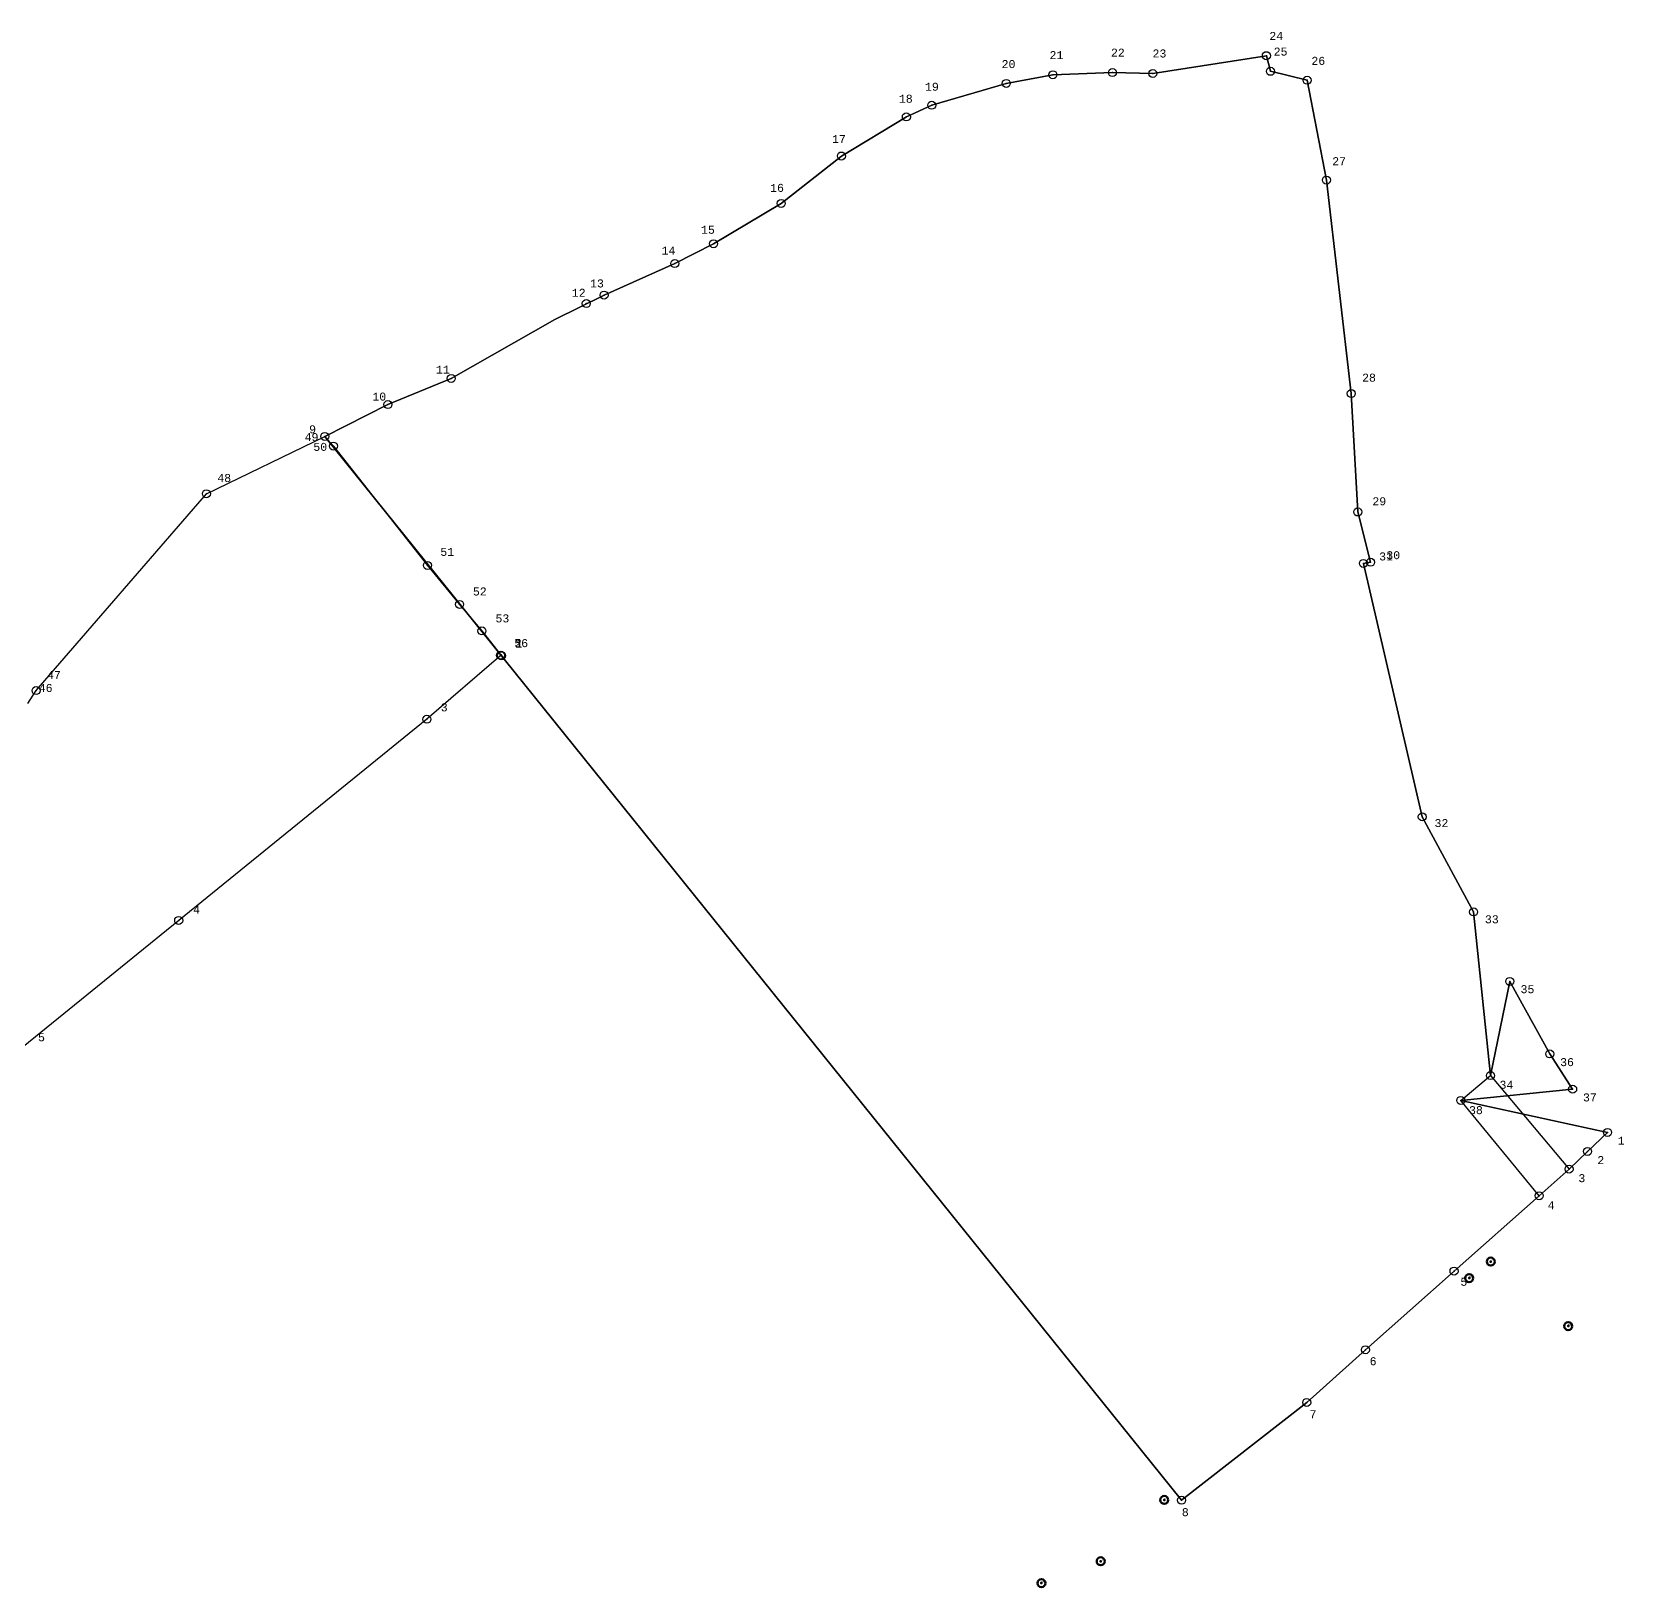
# Model space of a CAD drawing. Header units: millimetres. Extents: x -1 to 2454916, y -469 to 1317781.
# Drawn here: x 611207.6 to 611705.2, y 1317029.3 to 1317515.4 of the extents above; entities that cross this region are included whole.
import ezdxf

# ---------------------------------------------------------------- set-up
doc = ezdxf.new("R2010")
doc.units = ezdxf.units.MM
doc.header["$PDMODE"] = 32
doc.header["$PDSIZE"] = 2.5
for name, color, linetype in [('CVL_CUADCON_TIT', 1, 'Continuous'), ('CVL_PUNTO', 2, 'Continuous'), ('CVL_PUNTO_NUM', 2, 'Continuous')]:
    doc.layers.add(name, color=color, linetype=linetype)
for name, color, linetype, lineweight in [('EST. .20', 3, 'Continuous', 20), ('Point', 5, 'Continuous', 100), ('Point_Name', 1, 'Continuous', 100)]:
    doc.layers.add(name, color=color, linetype=linetype, lineweight=lineweight)
doc.styles.add('MONOTXT4', font='monotxt4.shx')
doc.styles.get("Standard").update_dxf_attribs({"font": 'arial.ttf'})

msp = doc.modelspace()

# ---------------------------------------------------------------- linework, layer by layer
at = {"color": 2}
msp.add_lwpolyline([(611566.86, 1317056.43), (611605.99, 1317086.98), (611624.34, 1317103.43), (611652.01, 1317128.03), (611678.63, 1317151.6), (611687.97, 1317159.9), (611693.73, 1317165.44), (611699.98, 1317171.4), (611654.14, 1317181.39), (611689.09, 1317184.9), (611681.92, 1317195.9), (611669.44, 1317218.59), (611663.4, 1317189.14), (611658.13, 1317240.28), (611642.08, 1317270.02), (611623.7, 1317349.24), (611625.93, 1317349.61), (611621.95, 1317365.3), (611619.92, 1317402.33), (611612.15, 1317469.03), (611606.11, 1317500.23), (611594.66, 1317503.03), (611593.37, 1317507.92), (611557.89, 1317502.35), (611545.29, 1317502.64), (611526.65, 1317501.97), (611512.09, 1317499.25), (611488.8, 1317492.43), (611480.87, 1317488.8), (611460.57, 1317476.56), (611441.76, 1317461.74), (611420.61, 1317449.15), (611408.51, 1317442.93), (611386.41, 1317433.08), (611370.99, 1317425.47), (611338.64, 1317407.05), (611318.85, 1317398.89), (611299.14, 1317388.92)], close=True, dxfattribs=at)
msp.add_circle((611354.23, 1317320.51), 0.191)
at = {"layer": 'CVL_CUADCON_TIT'}
msp.add_lwpolyline([(611699.98, 1317171.4), (611693.73, 1317165.44), (611687.97, 1317159.9), (611678.63, 1317151.6), (611652.01, 1317128.03), (611624.34, 1317103.43), (611605.99, 1317086.98), (611566.86, 1317056.43), (611299.14, 1317388.92), (611318.85, 1317398.89), (611338.64, 1317407.05), (611370.99, 1317425.47), (611386.41, 1317433.08), (611408.51, 1317442.93), (611420.61, 1317449.15), (611441.76, 1317461.74), (611460.57, 1317476.56), (611480.87, 1317488.8), (611488.8, 1317492.43), (611512.09, 1317499.25), (611526.65, 1317501.97), (611545.29, 1317502.64), (611557.89, 1317502.35), (611593.37, 1317507.92), (611594.66, 1317503.03), (611606.11, 1317500.23), (611612.15, 1317469.03), (611619.92, 1317402.33), (611621.95, 1317365.3), (611625.93, 1317349.61), (611623.7, 1317349.24), (611642.08, 1317270.02), (611658.13, 1317240.28), (611663.4, 1317189.14), (611669.44, 1317218.59), (611681.92, 1317195.9), (611689.09, 1317184.9), (611654.14, 1317181.39)], close=True, dxfattribs=at)
msp.add_lwpolyline([(611206.29, 1317305.41), (611208.9, 1317309.47), (611262.14, 1317371), (611299.14, 1317388.92), (611301.83, 1317385.91), (611331.22, 1317348.61), (611341.26, 1317336.41), (611348.24, 1317328.13), (611354.35, 1317320.36, 1.597987), (611354.04, 1317320.51, 0.625787), (611354.35, 1317320.36), (611354.23, 1317320.51), (611331.03, 1317300.5), (611253.48, 1317237.63), (611204.86, 1317198.11)], format="xyb", dxfattribs=at)
at = {"layer": 'CVL_CUADCON_TIT', "color": 3}
msp.add_lwpolyline([(611687.97, 1317159.9), (611678.63, 1317151.6), (611654.14, 1317181.39), (611663.4, 1317189.14), (611687.97, 1317159.9)], dxfattribs=at)
at = {"layer": 'CVL_PUNTO', "color": 2}
for p in [(611593.37, 1317507.92), (611526.65, 1317501.97), (611545.29, 1317502.64), (611557.89, 1317502.35), (611594.66, 1317503.03), (611512.09, 1317499.25), (611606.11, 1317500.23), (611488.8, 1317492.43), (611480.87, 1317488.8), (611460.57, 1317476.56), (611612.15, 1317469.03), (611441.76, 1317461.74), (611420.61, 1317449.15), (611408.51, 1317442.93), (611386.41, 1317433.08), (611380.85, 1317430.46), (611338.64, 1317407.05), (611619.92, 1317402.33), (611318.85, 1317398.89), (611299.14, 1317388.92), (611299.14, 1317388.92), (611301.83, 1317385.91), (611262.14, 1317371), (611621.95, 1317365.3), (611331.22, 1317348.61), (611623.7, 1317349.24), (611625.93, 1317349.61), (611341.26, 1317336.41), (611348.24, 1317328.13), (611354.04, 1317320.51), (611354.23, 1317320.51), (611354.35, 1317320.36), (611208.9, 1317309.47), (611331.03, 1317300.5), (611642.08, 1317270.02), (611253.48, 1317237.63), (611658.13, 1317240.28), (611669.44, 1317218.59), (611681.92, 1317195.9), (611663.4, 1317189.14), (611689.09, 1317184.9), (611654.14, 1317181.39), (611699.98, 1317171.4), (611693.73, 1317165.44), (611687.97, 1317159.9), (611678.63, 1317151.6), (611652.01, 1317128.03), (611624.34, 1317103.43), (611605.99, 1317086.98), (611566.86, 1317056.43)]:
    msp.add_point(p, dxfattribs=at)
at = {"layer": 'EST. .20', "color": 7, "linetype": 'Continuous', "flags": 128}
msp.add_lwpolyline([(611206.29, 1317305.41), (611208.9, 1317309.47), (611262.14, 1317371), (611299.14, 1317388.92), (611301.83, 1317385.91), (611331.22, 1317348.61), (611341.26, 1317336.41), (611348.24, 1317328.13), (611354.23, 1317320.51), (611331.03, 1317300.5), (611253.48, 1317237.63), (611204.86, 1317198.11)], dxfattribs=at)
at = {"layer": 'Point', "color": 2}
for p in [(611663.49, 1317131, 0.77), (611656.76, 1317125.87, 0.81), (611687.7, 1317110.84), (611561.47, 1317056.5, 0.07), (611541.6, 1317037.34, 1.48), (611523.1, 1317030.5, 1.8)]:
    msp.add_point(p, dxfattribs=at)

# ---------------------------------------------------------------- texts
at = {"layer": 'CVL_PUNTO_NUM', "color": 2, "style": 'MONOTXT4'}
for s, p in [('24', (611594.3, 1317512.83)), ('21', (611525.62, 1317506.86)), ('22', (611544.81, 1317507.62)), ('23', (611557.8, 1317507.35)), ('25', (611595.65, 1317507.94)), ('26', (611607.44, 1317505.05)), ('20', (611510.64, 1317504.04)), ('19', (611486.69, 1317496.96)), ('18', (611478.53, 1317493.21)), ('17', (611457.64, 1317480.62)), ('27', (611613.95, 1317473.69)), ('16', (611438.3, 1317465.35)), ('15', (611416.7, 1317452.26)), ('14', (611404.39, 1317445.77)), ('13', (611382.03, 1317435.48)), ('12', (611376.32, 1317432.56)), ('11', (611333.87, 1317408.54)), ('28', (611623.28, 1317406.03)), ('10', (611314, 1317400.12)), ('49', (611292.83, 1317387.45)), ('9', (611294.24, 1317389.88)), ('50', (611295.56, 1317384.4)), ('48', (611265.54, 1317374.67)), ('29', (611626.49, 1317367.39)), ('51', (611335.24, 1317351.58)), ('31', (611628.61, 1317350.16)), ('30', (611630.85, 1317350.54)), ('52', (611345.41, 1317339.2)), ('53', (611352.47, 1317330.79)), ('56', (611358.34, 1317323.05)), ('2', (611358.53, 1317323.05)), ('1', (611358.65, 1317322.9)), ('47', (611212.34, 1317313.1)), ('46', (611209.75, 1317309.03)), ('3', (611335.37, 1317302.98)), ('32', (611645.92, 1317266.82)), ('4', (611257.99, 1317239.79)), ('33', (611661.67, 1317236.74)), ('35', (611672.8, 1317214.9)), ('5', (611209.53, 1317199.87)), ('36', (611685.16, 1317192.1)), ('34', (611666.24, 1317185.03)), ('38', (611656.7, 1317177.09)), ('37', (611692.31, 1317181.07)), ('1', (611703.19, 1317167.56)), ('2', (611696.79, 1317161.48)), ('3', (611690.87, 1317155.83)), ('4', (611681.3, 1317147.37)), ('5', (611654, 1317123.45)), ('6', (611625.65, 1317098.61)), ('7', (611606.88, 1317082.06)), ('8', (611566.96, 1317051.43))]:
    msp.add_text(s, height=2.5, dxfattribs=at).set_placement(p)
at = {"layer": 'Point_Name', "color": 2}
for s, p in [('p2', (611663.49, 1317131.25, -104.52)), ('p3', (611656.76, 1317126.12, -104.52)), ('p1', (611687.7, 1317111.09, -104.52)), ('p4', (611561.47, 1317056.75, -104.52)), ('p5', (611541.6, 1317037.59, -104.52)), ('p6', (611523.1, 1317030.75, -104.52))]:
    msp.add_text(s, height=0.5, dxfattribs=at).set_placement(p)

doc.saveas('drawing.dxf')
